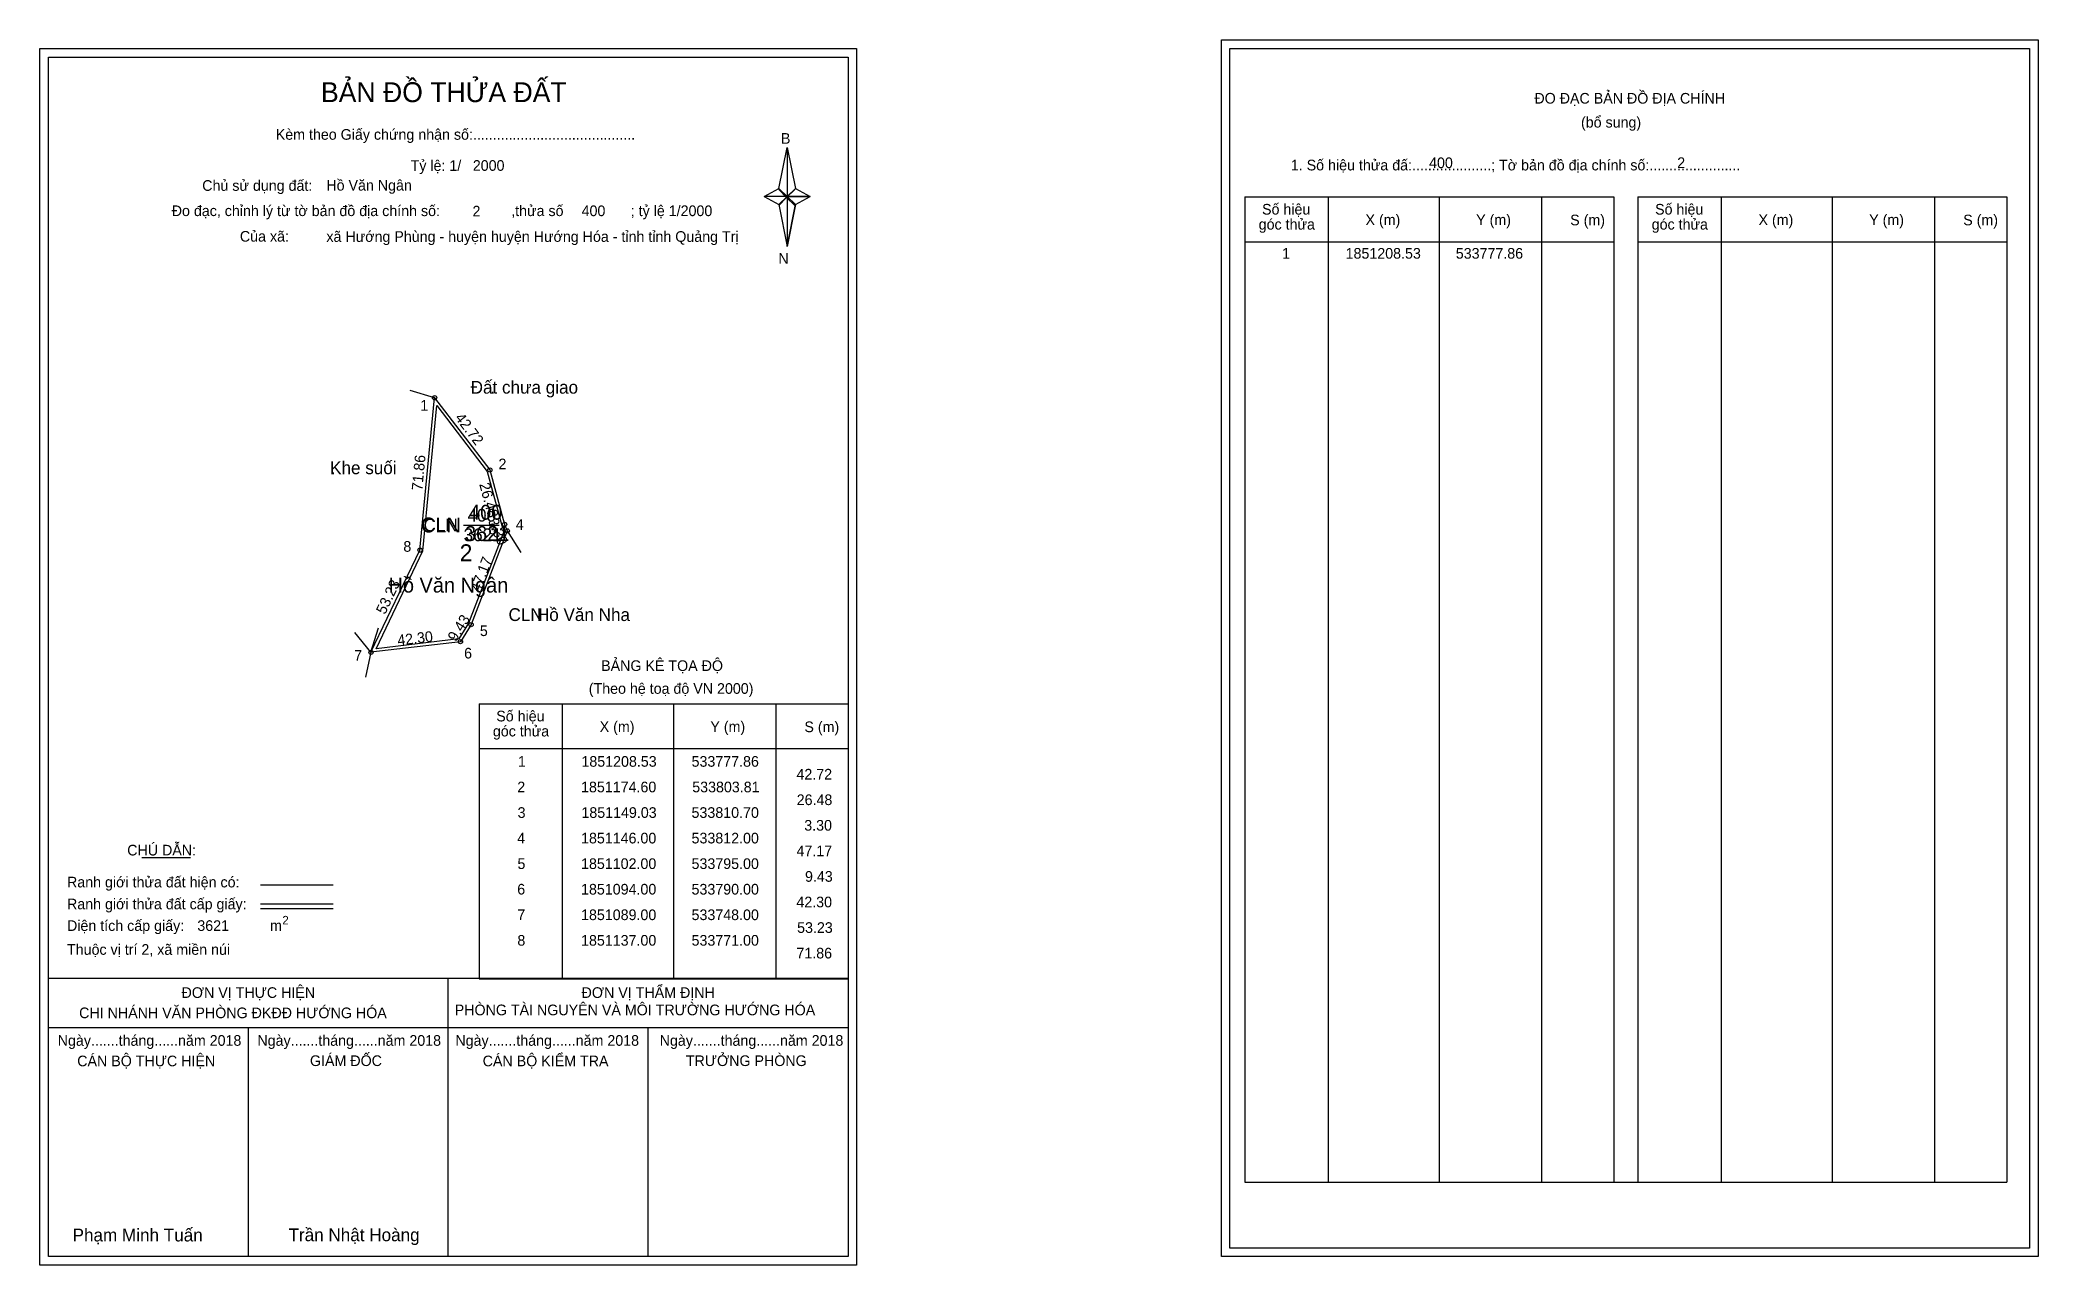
# Model space of a CAD drawing. Extents: x 533593 to 534531, y 1850801 to 1851376.
import ezdxf

# ---------------------------------------------------------------- set-up
doc = ezdxf.new("R2010")
doc.units = 0
for name, color, linetype in [('Level 1', 7, 'Continuous'), ('Level 10', 7, 'Continuous'), ('Level 11', 7, 'Continuous'), ('Level 13', 7, 'Continuous'), ('Level 2', 7, 'Continuous'), ('Level 27', 7, 'Continuous'), ('Level 3', 7, 'Continuous'), ('Level 36', 7, 'Continuous'), ('Level 4', 7, 'Continuous'), ('Level 49', 7, 'Continuous'), ('Level 5', 7, 'Continuous'), ('Level 53', 7, 'Continuous'), ('Level 55', 7, 'Continuous'), ('Level 6', 7, 'Continuous'), ('Level 60', 7, 'Continuous'), ('Level 63', 7, 'Continuous'), ('Level 7', 7, 'Continuous'), ('Level 9', 7, 'Continuous')]:
    doc.layers.add(name, color=color, linetype=linetype)

msp = doc.modelspace()

# ---------------------------------------------------------------- linework, layer by layer
at = {"layer": 'Level 1'}
for p, q in [((533596.59, 1851368.49), (533596.59, 1851368.49)), ((534151.24, 1851372.49), (534151.24, 1851372.49)), ((533939.44, 1851306.73), (533943.37, 1851326.01)), ((533943.37, 1851326.01), (533943.37, 1851302.96)), ((533943.37, 1851326.01), (533947.31, 1851306.73)), ((533932.55, 1851302.96), (533939.44, 1851306.73)), ((533939.44, 1851306.73), (533943.37, 1851302.96)), ((533943.08, 1851302.52), (533939.44, 1851306.29)), ((533943.37, 1851302.96), (533939.44, 1851299.28)), ((533943.08, 1851302.52), (533939.44, 1851298.84)), ((533939.44, 1851298.84), (533943.08, 1851302.52)), ((533947.01, 1851306.29), (533943.08, 1851302.52)), ((533943.08, 1851302.52), (533947.01, 1851306.29)), ((533947.01, 1851298.84), (533943.08, 1851302.52)), ((533947.31, 1851306.73), (533943.37, 1851302.96)), ((533943.37, 1851302.96), (533943.37, 1851279.56)), ((533943.37, 1851302.96), (533954.19, 1851302.96)), ((533943.37, 1851302.96), (533947.31, 1851299.28)), ((533947.31, 1851299.28), (533954.19, 1851302.96)), ((534158.3, 1851302.78), (534331.51, 1851302.78)), ((534197.48, 1850840.25), (534197.48, 1851302.78)), ((534249.63, 1850840.25), (534249.63, 1851302.78)), ((534297.57, 1851302.78), (534297.57, 1850840.25)), ((534331.51, 1851302.78), (534331.51, 1850840.25)), ((534342.82, 1851302.78), (534516.02, 1851302.78)), ((534382, 1850840.25), (534382, 1851302.78)), ((534434.14, 1850840.25), (534434.14, 1851302.78)), ((534482.09, 1851302.78), (534482.09, 1850840.25)), ((534516.02, 1851302.78), (534516.02, 1850840.25)), ((533939.44, 1851299.28), (533943.37, 1851279.56)), ((533947.31, 1851299.28), (533943.37, 1851279.56)), ((534158.3, 1851281.73), (534331.51, 1851281.73)), ((534342.82, 1851281.73), (534516.02, 1851281.73)), ((533798.78, 1851064.84), (533971.98, 1851064.84)), ((533837.96, 1850935.79), (533837.96, 1851064.84)), ((533890.1, 1850935.79), (533890.1, 1851064.84)), ((533938.05, 1851064.84), (533938.05, 1850935.79)), ((533798.78, 1851043.78), (533971.98, 1851043.78)), ((533640.43, 1850992.62), (533663.23, 1850992.62)), ((533696.16, 1850979.81), (533730.18, 1850979.81)), ((533696.16, 1850970.92), (533730.18, 1850970.92)), ((533696.16, 1850968.73), (533730.18, 1850968.73)), ((533810.25, 1850935.79), (533596.59, 1850935.79)), ((533971.98, 1850935.79), (533762.3, 1850935.79)), ((533784.29, 1850805.34), (533784.29, 1850935.79)), ((533798.78, 1850935.78), (533971.98, 1850935.78)), ((533971.99, 1850912.69), (533596.59, 1850912.69)), ((533690.44, 1850805.34), (533690.44, 1850912.69)), ((533878.14, 1850805.34), (533878.14, 1850912.69)), ((534158.3, 1850840.25), (534516.02, 1850840.25)), ((533971.98, 1850805.34), (533971.98, 1850805.34)), ((534526.64, 1850809.34), (534526.64, 1850809.34))]:
    msp.add_line(p, q, dxfattribs=at)
for points in [[(533939.44, 1851306.73), (533943.37, 1851326.01), (533943.37, 1851302.96)], [(533932.55, 1851302.96), (533939.44, 1851299.28), (533943.37, 1851302.96)], [(533943.37, 1851302.96), (533947.31, 1851306.73), (533954.19, 1851302.96)], [(533943.37, 1851302.96), (533943.37, 1851279.56), (533947.31, 1851299.28)]]:
    msp.add_lwpolyline(points, close=True, dxfattribs=at)
at = {"layer": 'Level 10'}
msp.add_line((533777.86, 1851208.53), (533803.81, 1851174.6), dxfattribs=at)
for points in [[(533790, 1851094), (533748, 1851089), (533771, 1851137), (533777.86, 1851208.53), (533803.81, 1851174.6), (533810.7, 1851149.03), (533812, 1851146), (533795, 1851102)], [(533789.17, 1851095.31), (533750.36, 1851090.69), (533772.37, 1851136.62), (533778.91, 1851204.85), (533802.53, 1851173.97), (533809.37, 1851148.57), (533810.49, 1851145.97), (533793.74, 1851102.63)]]:
    msp.add_lwpolyline(points, close=True, dxfattribs=at)
at = {"layer": 'Level 11'}
for centre in [(533777.86, 1851208.53), (533803.81, 1851174.6), (533810.7, 1851149.03), (533812, 1851146), (533771, 1851137), (533795, 1851102), (533790, 1851094), (533790, 1851094), (533748, 1851089)]:
    msp.add_circle(centre, 1, dxfattribs=at)
at = {"layer": 'Level 27'}
for p, q in [((533777.86, 1851208.53), (533766.35, 1851211.93)), ((533812, 1851146), (533818.36, 1851135.82)), ((533748, 1851089), (533740.45, 1851098.32)), ((533748, 1851089), (533751.48, 1851100.49)), ((533748, 1851089), (533745.44, 1851077.28))]:
    msp.add_line(p, q, dxfattribs=at)
at = {"layer": 'Level 3'}
for p, q in [((534158.3, 1851302.78), (534158.3, 1850840.25)), ((534342.82, 1851302.78), (534342.82, 1850840.25)), ((533798.78, 1851064.84), (533798.78, 1850935.79))]:
    msp.add_line(p, q, dxfattribs=at)
at = {"layer": 'Level 63'}
for points in [[(534147.24, 1851376.49), (534530.64, 1851376.49), (534530.64, 1850805.34), (534147.24, 1850805.34)], [(533592.59, 1851372.49), (533975.99, 1851372.49), (533975.99, 1850801.34), (533592.59, 1850801.34)], [(533596.59, 1851368.49), (533971.99, 1851368.49), (533971.99, 1850805.34), (533596.59, 1850805.34)], [(534151.24, 1851372.49), (534526.64, 1851372.49), (534526.64, 1850809.34), (534151.24, 1850809.34)]]:
    msp.add_lwpolyline(points, close=True, dxfattribs=at)
at = {"layer": 'Level 9'}
msp.add_line((533791.47, 1851148.76), (533808.13, 1851148.76), dxfattribs=at)

# ---------------------------------------------------------------- texts
at = {"layer": 'Level 1'}
for s, height, p in [('BẢN ĐỒ THỬA ĐẤT', 9.3313, (533724.52, 1851347.3)), ('ĐO ĐẠC BẢN ĐỒ ĐỊA CHÍNH', 5, (534294.19, 1851346.61)), ('(bổ sung)', 5, (534316.07, 1851335.37)), ('Kèm theo Giấy chứng nhận số:.........................................', 5, (533703.29, 1851329.64)), ('B', 5, (533940.46, 1851327.76)), ('1. Số hiệu thửa đấ:....................; Tờ bản đồ địa chính số:.......................', 5, (534179.85, 1851315.25)), ('Chủ sử dụng đất:', 5, (533668.77, 1851305.66)), ('Số hiệu', 5, (534166.33, 1851294.52)), ('Số hiệu', 5, (534350.85, 1851294.52)), ('Đo đạc, chỉnh lý từ tờ bản đồ địa chính số:                  ,thửa số                 ; tỷ lệ 1/2000', 5, (533654.45, 1851293.8)), ('góc thửa', 5, (534164.75, 1851287.46)), ('X (m)', 5, (534214.9, 1851289.57)), ('Y (m)', 5, (534266.85, 1851289.57)), ('S (m)', 5, (534311.01, 1851289.47)), ('góc thửa', 5, (534349.26, 1851287.46)), ('X (m)', 5, (534399.41, 1851289.57)), ('Y (m)', 5, (534451.37, 1851289.57)), ('S (m)', 5, (534495.52, 1851289.47)), ('Của xã:', 5, (533686.45, 1851281.8)), ('N', 5, (533939.26, 1851271.42)), ('BẢNG KÊ TỌA ĐỘ', 5, (533856.05, 1851080.24)), ('(Theo hệ toạ độ VN 2000)', 5, (533850.24, 1851069.52)), ('Số hiệu', 5, (533806.81, 1851056.57)), ('X (m)', 5, (533855.37, 1851051.62)), ('Y (m)', 5, (533907.33, 1851051.62)), ('S (m)', 5, (533951.48, 1851051.52)), ('góc thửa', 5, (533805.23, 1851049.51)), ('CHÚ DẪN:', 5, (533633.55, 1850993.63)), ('Ranh giới thửa đất hiện có:', 5, (533605.29, 1850978.63)), ('Ranh giới thửa đất cấp giấy:', 5, (533605.29, 1850968.35)), ('Diện tích cấp giấy:', 5, (533605.29, 1850958.19)), ('m', 5, (533700.6, 1850958.23)), ('2', 4, (533706.39, 1850961.25)), ('Thuộc vị trí 2, xã miền núi', 5, (533605.29, 1850946.99)), ('ĐƠN VỊ THỰC HIỆN', 5, (533659.06, 1850926.75)), ('PHÒNG TÀI NGUYÊN VÀ MÔI TRƯỜNG HƯỚNG HÓA', 5, (533787.31, 1850918.61)), ('ĐƠN VỊ THẨM ĐỊNH', 5, (533846.86, 1850926.75)), ('CHI NHÁNH VĂN PHÒNG ĐKĐĐ HƯỚNG HÓA', 5, (533610.97, 1850917.23)), ('Ngày.......tháng......năm 2018', 5, (533600.92, 1850904.28)), ('Ngày.......tháng......năm 2018', 5, (533694.67, 1850904.28)), ('Ngày.......tháng......năm 2018', 5, (533787.62, 1850904.28)), ('Ngày.......tháng......năm 2018', 5, (533883.53, 1850904.28)), ('CÁN BỘ THỰC HIỆN', 5, (533610.09, 1850894.65)), ('GIÁM ĐỐC', 5, (533719.35, 1850894.77)), ('CÁN BỘ KIỂM TRA', 5, (533800.43, 1850894.65)), ('TRƯỞNG PHÒNG', 5, (533895.81, 1850894.77)), ('Phạm Minh Tuấn', 6, (533607.91, 1850812.42)), ('Trần Nhật Hoàng', 6, (533709.29, 1850812.52))]:
    msp.add_text(s, height=height, dxfattribs=at).set_placement(p)
at = {"layer": 'Level 11'}
msp.add_text('Tỷ lệ: 1/', height=5, dxfattribs=at).set_placement((533766.6, 1851315.02))
at = {"layer": 'Level 13'}
for s, p in [('CLN', (533772.68, 1851145.76)), ('400', (533793.31, 1851150.36)), ('3621', (533791.48, 1851141.16))]:
    msp.add_text(s, height=6, dxfattribs=at).set_placement(p)
at = {"layer": 'Level 2'}
msp.add_text('Hồ Văn Ngân', height=7, dxfattribs=at).set_placement((533756.24, 1851117.06))
at = {"layer": 'Level 3'}
msp.add_text('CLN', height=7, dxfattribs=at).set_placement((533771.47, 1851145.26))
at = {"layer": 'Level 36'}
for s, p in [('.', (533804.05, 1851210.44)), ('.', (533729.19, 1851172.63)), ('CLN', (533812.56, 1851103.7))]:
    msp.add_text(s, height=6, dxfattribs=at).set_placement(p)
at = {"layer": 'Level 4'}
msp.add_text('400', height=7, dxfattribs=at).set_placement((533794.02, 1851151.26))
at = {"layer": 'Level 49'}
for s, rotation, p in [('42.72', 307.40912, (533787.15, 1851199.02)), ('71.86', 84.52187, (533772.06, 1851164.79)), ('26.48', 285.08054, (533798.78, 1851167.92)), ('3.30', 293.22141, (533802.79, 1851150.73)), ('47.17', 68.87528, (533799.07, 1851116.98)), ('53.23', 64.39781, (533754.6, 1851106.47)), ('9.43', 57.99462, (533787.88, 1851093.63)), ('42.30', 6.78897, (533760.69, 1851092.12))]:
    msp.add_text(s, height=5, rotation=rotation, dxfattribs=at).set_placement(p)
at = {"layer": 'Level 5'}
msp.add_text('3621', height=7, dxfattribs=at).set_placement((533792.12, 1851141.26))
at = {"layer": 'Level 53'}
for s, p in [('1', (534175.75, 1851273.81)), ('1851208.53', (534205.56, 1851273.81)), ('533777.86', (534257.29, 1851273.81)), ('1', (533816.98, 1851035.28)), ('1851208.53', (533846.79, 1851035.28)), ('533777.86', (533898.51, 1851035.28)), ('2', (533816.68, 1851023.28)), ('1851174.60', (533846.62, 1851023.28)), ('533803.81', (533898.82, 1851023.28)), ('42.72', (533947.76, 1851029.28)), ('26.48', (533947.87, 1851017.28)), ('3', (533816.83, 1851011.28)), ('1851149.03', (533846.79, 1851011.28)), ('533810.70', (533898.5, 1851011.28)), ('3.30', (533951.41, 1851005.28)), ('4', (533816.65, 1850999.28)), ('1851146.00', (533846.62, 1850999.28)), ('533812.00', (533898.5, 1850999.28)), ('5', (533816.77, 1850987.28)), ('1851102.00', (533846.62, 1850987.28)), ('533795.00', (533898.5, 1850987.28)), ('47.17', (533947.78, 1850993.28)), ('9.43', (533951.76, 1850981.28)), ('6', (533816.66, 1850975.28)), ('1851094.00', (533846.62, 1850975.28)), ('533790.00', (533898.5, 1850975.28)), ('42.30', (533947.71, 1850969.28)), ('7', (533816.69, 1850963.28)), ('1851089.00', (533846.62, 1850963.28)), ('533748.00', (533898.5, 1850963.28)), ('53.23', (533948.06, 1850957.28)), ('8', (533816.73, 1850951.28)), ('1851137.00', (533846.62, 1850951.28)), ('533771.00', (533898.5, 1850951.28)), ('71.86', (533947.73, 1850945.28))]:
    msp.add_text(s, height=5, dxfattribs=at).set_placement(p)
at = {"layer": 'Level 55'}
for s, height, p in [('1', 0.8, (533777.64, 1851208.53)), ('0', 0.22, (533777.78, 1851208.31)), ('0', 0.22, (533777.78, 1851208.31)), ('0', 0.22, (533777.78, 1851208.31)), ('2', 0.8, (533803.54, 1851174.6)), ('0', 0.22, (533803.73, 1851174.38)), ('0', 0.22, (533803.73, 1851174.38)), ('3', 0.8, (533810.45, 1851149.03)), ('0', 0.22, (533810.62, 1851148.81)), ('0', 0.22, (533810.62, 1851148.81)), ('4', 0.8, (533811.72, 1851146)), ('408', 0.22, (533811.77, 1851145.78)), ('408', 0.22, (533811.77, 1851145.78)), ('0', 0.22, (533811.92, 1851145.78)), ('0', 0.22, (533811.92, 1851145.78)), ('8', 0.8, (533770.74, 1851137)), ('0', 0.22, (533770.92, 1851136.78)), ('5', 0.8, (533794.74, 1851102)), ('408', 0.22, (533789.77, 1851093.78)), ('408', 0.22, (533789.77, 1851093.78)), ('6', 0.8, (533789.73, 1851094)), ('408', 0.22, (533794.77, 1851101.78)), ('408', 0.22, (533794.77, 1851101.78)), ('408', 0.22, (533747.77, 1851088.78)), ('408', 0.22, (533747.77, 1851088.78)), ('7', 0.8, (533747.73, 1851089)), ('0', 0.22, (533747.92, 1851088.78))]:
    msp.add_text(s, height=height, dxfattribs=at).set_placement(p)
at = {"layer": 'Level 6'}
for s, p in [('2000', (533795.8, 1851315.06)), ('400', (534244.75, 1851316.33)), ('2', (534361.24, 1851316.37)), ('Hồ Văn Ngân', (533727.04, 1851305.79)), ('2', (533795.64, 1851293.62)), ('400', (533846.88, 1851293.78)), ('xã Hướng Phùng - huyện huyện Hướng Hóa - tỉnh tỉnh Quảng Trị', (533727.06, 1851281.71)), ('3621', (533666.47, 1850958.2))]:
    msp.add_text(s, height=5, dxfattribs=at).set_placement(p)
at = {"layer": 'Level 60'}
for s, p in [('Đất chưa giao', (533794.79, 1851210.44)), ('Khe suối', (533728.8, 1851172.63)), ('Hồ Văn Nha', (533825.89, 1851103.7))]:
    msp.add_text(s, height=6, dxfattribs=at).set_placement(p)
at = {"layer": 'Level 7'}
msp.add_text('2', height=8, dxfattribs=at).set_placement((533789.65, 1851131.71))
at = {"layer": 'Level 9'}
for s, p in [('1', (533771.16, 1851202.45)), ('2', (533807.86, 1851174.93)), ('3', (533803.11, 1851144.43)), ('4', (533815.95, 1851146.47)), ('8', (533763.2, 1851136.21)), ('5', (533799.12, 1851096.64)), ('7', (533740.09, 1851085.02)), ('6', (533791.72, 1851086.1))]:
    msp.add_text(s, height=5, dxfattribs=at).set_placement(p)

doc.saveas('drawing.dxf')
